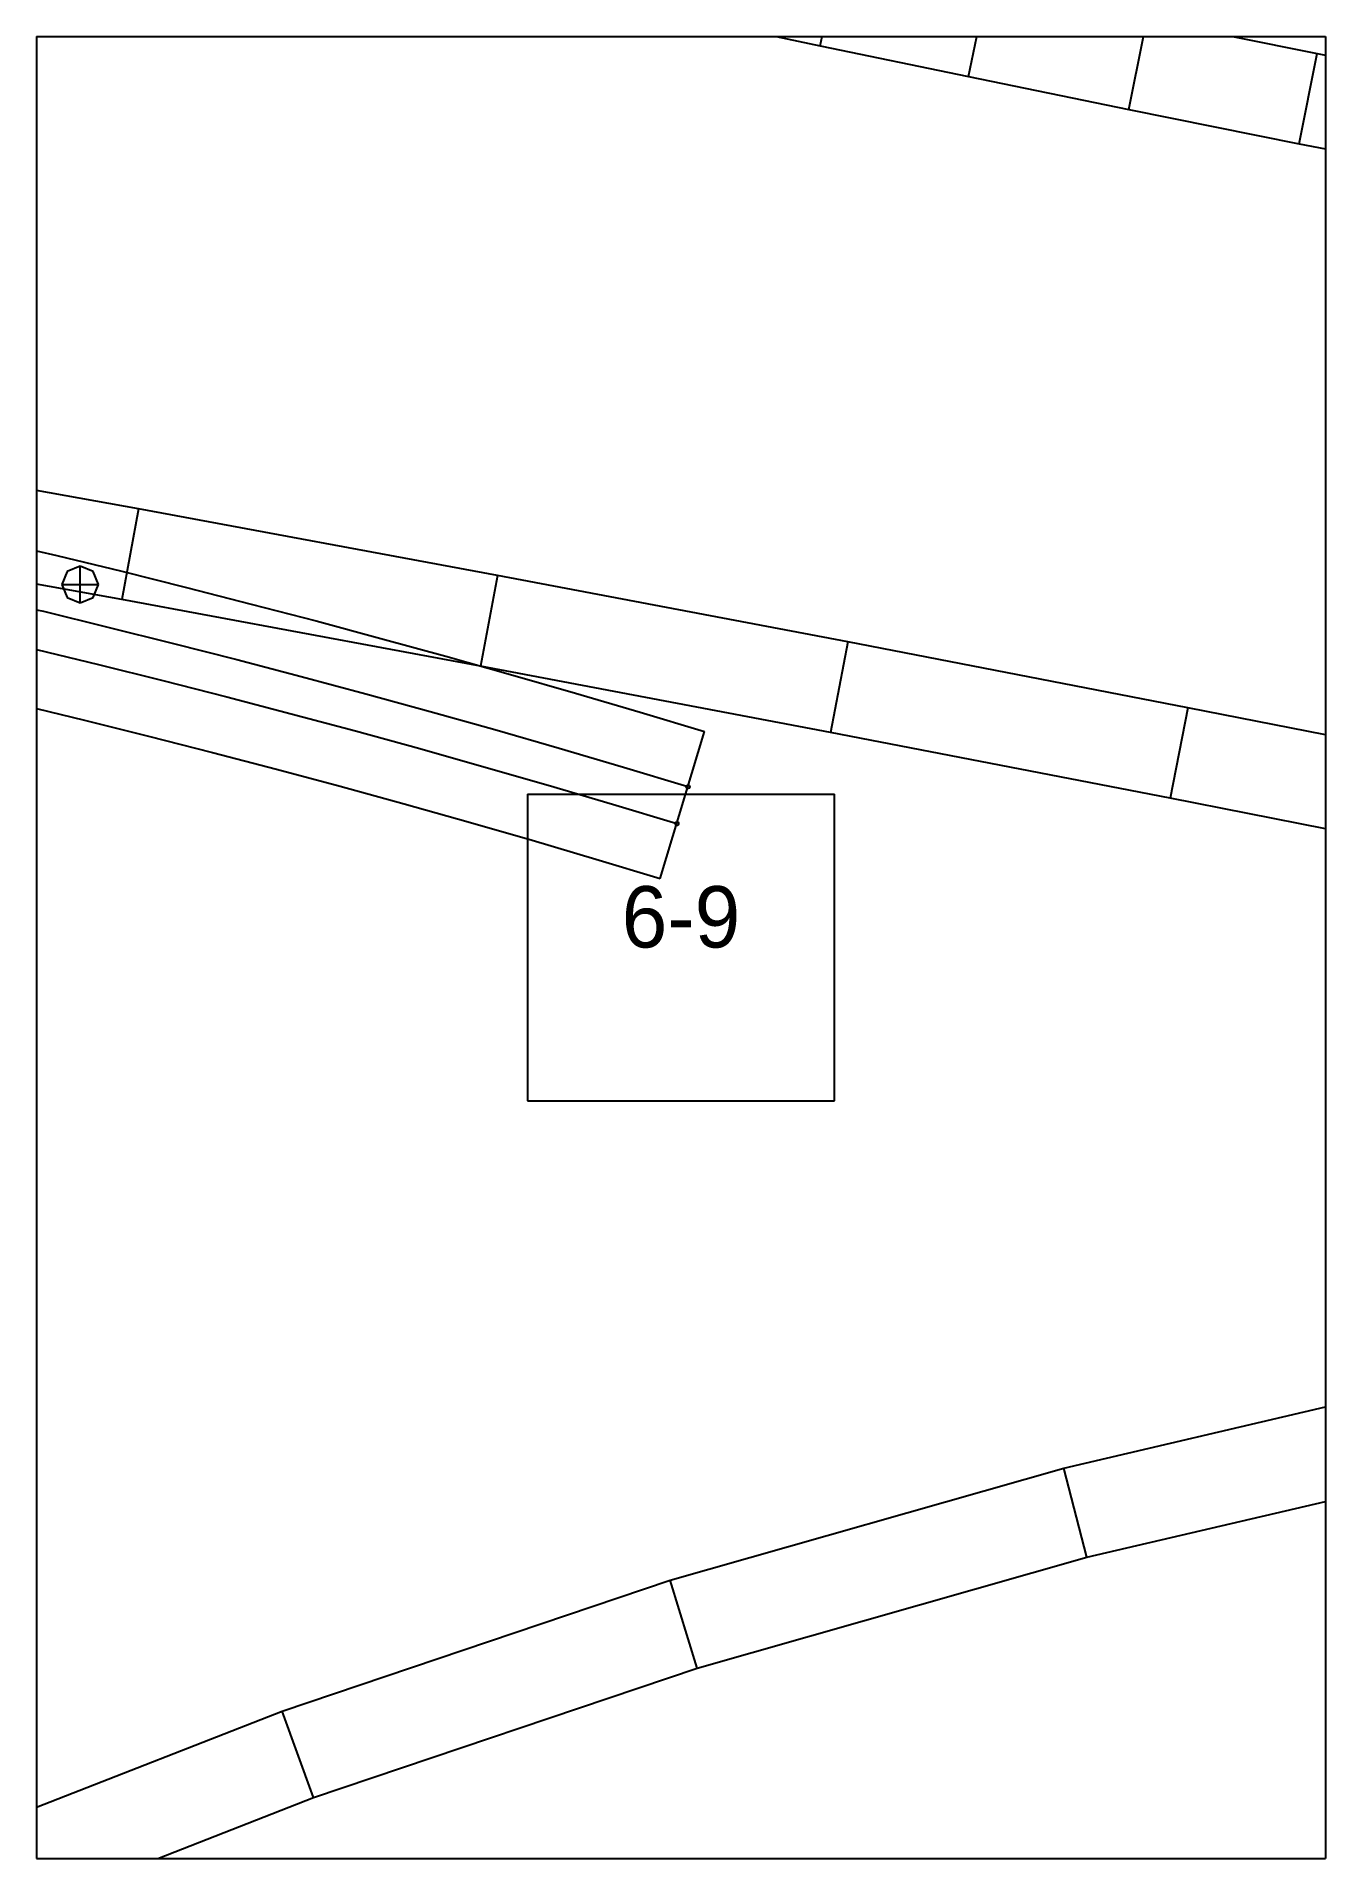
# Paper-space layout 'Plan 6-9' of a CAD drawing. Header units: metres, sheet in millimetres. Extents: x 0 to 210, y 0 to 297.
# The model-space entities are those that its viewports show. They can reach past a viewport. Long polylines and large blocks are cut down to what shows.
import ezdxf
from ezdxf.enums import TextEntityAlignment as Align

# ---------------------------------------------------------------- set-up
doc = ezdxf.new("R2010")
doc.units = ezdxf.units.M
for name, color, linetype in [('default', 7, 'Continuous'), ('mcircles', 7, 'Continuous'), ('TEXTLAYER', 7, 'Continuous'), ('VIEWPORTS', 7, 'Continuous')]:
    doc.layers.add(name, color=color, linetype=linetype)

msp = doc.modelspace()

# ---------------------------------------------------------------- linework, layer by layer
at = {"color": 9}
for p, q in [((1680, -1188), (1680, -1485)), ((1680, -1188), (1680, -1485)), ((1890, -1188), (1890, -1485)), ((1890, -1188), (1890, -1485)), ((1470, -1485), (1680, -1485)), ((1470, -1485), (1680, -1485)), ((1680, -1485), (1890, -1485)), ((1680, -1485), (1680, -1782)), ((1680, -1485), (1890, -1485)), ((1680, -1485), (1680, -1782)), ((1890, -1485), (2100, -1485)), ((1890, -1485), (1890, -1782)), ((1890, -1485), (2100, -1485)), ((1890, -1485), (1890, -1782)), ((1760, -1608.5), (1810, -1608.5)), ((1760, -1608.5), (1760, -1658.5)), ((1810, -1658.5), (1810, -1608.5)), ((1760, -1658.5), (1810, -1658.5)), ((1470, -1782), (1680, -1782)), ((1470, -1782), (1680, -1782)), ((1680, -1782), (1890, -1782)), ((1680, -1782), (1680, -2079)), ((1680, -1782), (1890, -1782)), ((1680, -1782), (1680, -2079)), ((1890, -1782), (2100, -1782)), ((1890, -1782), (1890, -2079)), ((1890, -1782), (2100, -1782)), ((1890, -1782), (1890, -2079))]:
    msp.add_line(p, q, dxfattribs=at)
at = {"layer": 'default', "color": 7, "linetype": 'Continuous'}
for p, q in [((1807.68, -1486.52), (1810.76, -1471.84)), ((1831.83, -1491.55), (1834.87, -1476.86)), ((1785.9, -1481.92), (1807.68, -1486.52)), ((1857.94, -1496.91), (1860.93, -1482.21)), ((1860.93, -1482.21), (1888.62, -1487.77)), ((1807.68, -1486.52), (1831.83, -1491.55)), ((1885.68, -1502.48), (1888.62, -1487.77)), ((1888.62, -1487.77), (1917.66, -1493.51)), ((1831.83, -1491.55), (1857.94, -1496.91)), ((1857.94, -1496.91), (1885.68, -1502.48)), ((1885.68, -1502.48), (1914.78, -1508.23)), ((1696.6, -1562.02), (1636.95, -1551.21)), ((1696.6, -1562.02), (1693.89, -1576.77)), ((1755.1, -1572.89), (1696.6, -1562.02)), ((1693.89, -1576.77), (1634.31, -1565.98)), ((1672.77, -1567.12), (1683.33, -1569.62)), ((1683.33, -1569.62), (1693.89, -1572.18)), ((1685.01, -1572.21), (1684.13, -1574.33)), ((1687.13, -1571.33), (1685.01, -1572.21)), ((1689.25, -1572.21), (1687.13, -1571.33)), ((1687.13, -1577.33), (1687.13, -1571.33)), ((1690.13, -1574.33), (1689.25, -1572.21)), ((1693.89, -1572.18), (1704.45, -1574.82)), ((1755.1, -1572.89), (1752.34, -1587.63)), ((1812.18, -1583.69), (1755.1, -1572.89)), ((1670.62, -1576.22), (1681.12, -1578.7)), ((1684.13, -1574.33), (1685.01, -1576.45)), ((1684.13, -1574.33), (1690.13, -1574.33)), ((1685.01, -1576.45), (1687.13, -1577.33)), ((1687.13, -1577.33), (1689.25, -1576.45)), ((1689.25, -1576.45), (1690.13, -1574.33)), ((1752.34, -1587.63), (1693.89, -1576.77)), ((1704.45, -1574.82), (1715, -1577.52)), ((1681.12, -1578.7), (1691.63, -1581.26)), ((1715, -1577.52), (1725.56, -1580.28)), ((1669.17, -1582.35), (1679.63, -1584.82)), ((1691.63, -1581.26), (1702.13, -1583.87)), ((1725.56, -1580.28), (1736.12, -1583.12)), ((1679.63, -1584.82), (1690.1, -1587.37)), ((1702.13, -1583.87), (1712.63, -1586.56)), ((1736.12, -1583.12), (1746.68, -1586.02)), ((1812.18, -1583.69), (1809.36, -1598.43)), ((1867.56, -1594.42), (1812.18, -1583.69)), ((1690.1, -1587.37), (1700.57, -1589.98)), ((1712.63, -1586.56), (1723.14, -1589.31)), ((1746.68, -1586.02), (1757.23, -1588.99)), ((1809.36, -1598.43), (1752.34, -1587.63)), ((1700.57, -1589.98), (1711.03, -1592.65)), ((1723.14, -1589.31), (1733.64, -1592.13)), ((1757.23, -1588.99), (1767.79, -1592.04)), ((1677.43, -1593.91), (1687.84, -1596.44)), ((1711.03, -1592.65), (1721.5, -1595.4)), ((1733.64, -1592.13), (1744.14, -1595.02)), ((1767.79, -1592.04), (1778.35, -1595.15)), ((1867.56, -1594.42), (1864.68, -1609.14)), ((1920.85, -1604.95), (1867.56, -1594.42)), ((1687.84, -1596.44), (1698.25, -1599.04)), ((1721.5, -1595.4), (1731.97, -1598.21)), ((1744.14, -1595.02), (1754.65, -1597.98)), ((1778.35, -1595.15), (1788.83, -1598.3)), ((1698.25, -1599.04), (1708.66, -1601.7)), ((1731.97, -1598.21), (1742.43, -1601.09)), ((1754.65, -1597.98), (1765.15, -1601)), ((1781.62, -1622.24), (1788.83, -1598.3)), ((1864.68, -1609.14), (1809.36, -1598.43)), ((1708.66, -1601.7), (1719.08, -1604.43)), ((1742.43, -1601.09), (1752.9, -1604.03)), ((1765.15, -1601), (1775.65, -1604.1)), ((1719.08, -1604.43), (1729.49, -1607.22)), ((1752.9, -1604.03), (1763.37, -1607.05)), ((1775.65, -1604.1), (1786.14, -1607.26)), ((1729.49, -1607.22), (1739.9, -1610.09)), ((1763.37, -1607.05), (1773.83, -1610.13)), ((1917.92, -1619.66), (1864.68, -1609.14)), ((1739.9, -1610.09), (1750.31, -1613.02)), ((1773.83, -1610.13), (1784.32, -1613.29)), ((1750.31, -1613.02), (1760.73, -1616.02)), ((1760.73, -1616.02), (1771.14, -1619.08)), ((1771.14, -1619.08), (1781.62, -1622.24)), ((1847.35, -1718.37), (1912.3, -1703.18)), ((1783.21, -1736.65), (1847.35, -1718.37)), ((1851.12, -1732.89), (1847.35, -1718.37)), ((1851.12, -1732.89), (1915.37, -1717.87)), ((1787.66, -1750.98), (1851.12, -1732.89)), ((1720.01, -1757.98), (1783.21, -1736.65)), ((1787.66, -1750.98), (1783.21, -1736.65)), ((1725.14, -1772.07), (1787.66, -1750.98)), ((1657.9, -1782.3), (1720.01, -1757.98)), ((1725.14, -1772.07), (1720.01, -1757.98)), ((1654.32, -1799.82), (1725.14, -1772.07))]:
    msp.add_line(p, q, dxfattribs=at)
at = {"layer": 'mcircles', "color": 7, "linetype": 'Continuous'}
for centre in [(1786.15, -1607.3), (1784.35, -1613.3)]:
    msp.add_circle(centre, 0.3, dxfattribs=at)

# ---------------------------------------------------------------- texts
at = {"layer": 'TEXTLAYER', "color": 1}
msp.add_text('6-9', height=10, dxfattribs=at).set_placement((1785, -1633.5), align=Align.CENTER)

psp = doc.layouts.new('Plan 6-9')

# ---------------------------------------------------------------- viewports
at = {"layer": 'VIEWPORTS'}
psp.add_viewport(center=(105, 148.5), size=(210, 297), view_center_point=(1785, -1633.5), view_height=297, dxfattribs=at)

doc.saveas('drawing.dxf')
